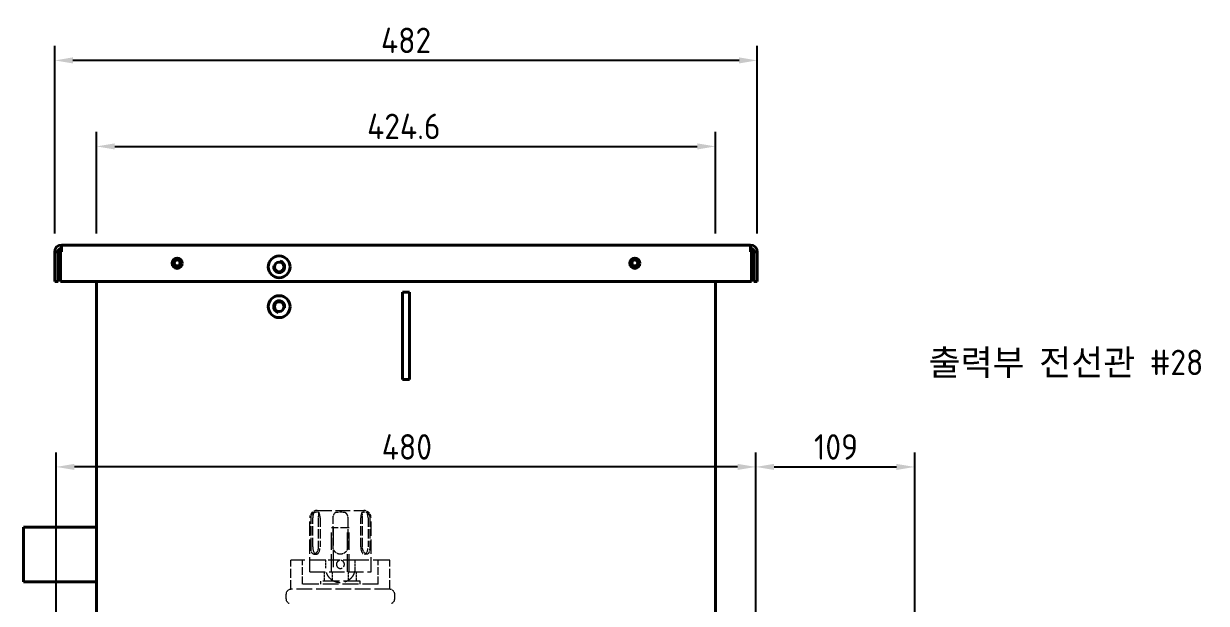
# Model space of a CAD drawing. Header units: millimetres. Extents: x 0 to 4205, y 0 to 2970.
# Drawn here: x 1505 to 2317, y 1506 to 1904 of the extents above; entities that cross this region are included whole.
import ezdxf

# ---------------------------------------------------------------- set-up
doc = ezdxf.new("R2010")
doc.units = ezdxf.units.MM
doc.header["$LTSCALE"] = 5
doc.linetypes.add('DASHED', pattern=[0.2067, 0.1654, -0.0413])
for name, color, linetype, lineweight in [('가려진 것(ISO)', 2, 'DASHED', 18), ('가시적인 것(ISO)', 3, 'Continuous', 40), ('가시적인 좁은 것(ISO)', 3, 'Continuous', 35), ('기호(ISO)', 5, 'Continuous', 25), ('치수(ISO)', 2, 'Continuous', 25)]:
    doc.layers.add(name, color=color, linetype=linetype, lineweight=lineweight)
doc.styles.add('치수 텍스트_PSTEK_POSCO', font='isocp.shx')
doc.dimstyles.new('치수_PSTEK_POSCO', dxfattribs={"dimscale": 5, "dimtxt": 3.5, "dimasz": 2.5, "dimexe": 2, "dimexo": 2.5, "dimgap": 1, "dimtad": 1, "dimrnd": 1e-08, "dimdsep": 46, "dimtxsty": '치수 텍스트_PSTEK_POSCO', "dimcen": 0.09, "dimdle": 10, "dimclrd": 7, "dimclre": 7, "dimclrt": 2, "dimadec": 1, "dimazin": 2, "dimtfac": 1, "dimtmove": 0, "dimatfit": 3, "dimfxl": 0, "dimtolj": 1, "dimlwd": -1, "dimlwe": -1, "dimarcsym": 0})
doc.dimstyles.new('치수_PSTEK_POSCO$7', dxfattribs={"dimscale": 5, "dimtxt": 3.5, "dimasz": 2.5, "dimexe": 2, "dimexo": 2.5, "dimgap": 1, "dimtad": 1, "dimrnd": 1e-08, "dimdsep": 46, "dimtxsty": '치수 텍스트_PSTEK_POSCO', "dimcen": 0.09, "dimdle": 10, "dimclrd": 7, "dimclre": 7, "dimclrt": 2, "dimadec": 1, "dimazin": 2, "dimtfac": 1, "dimtmove": 0, "dimatfit": 3, "dimfxl": 0, "dimtolj": 1, "dimlwd": -1, "dimlwe": -1, "dimarcsym": 0})

# ---------------------------------------------------------------- blocks, each defined once
blk = doc.blocks.new('*D31')
at = {"layer": 'Defpoints', "color": 0, "transparency": 16777216}
for p in [(1527.64, 1599.76), (1527.64, 1449.76), (2007.64, 1449.76)]:
    blk.add_point(p, dxfattribs=at)
at = {"layer": '치수(ISO)', "color": 7, "transparency": 16777216}
for p, q in [((1527.64, 1462.26), (1527.64, 1609.76)), ((2007.64, 1462.26), (2007.64, 1609.76)), ((1995.14, 1599.76), (1540.14, 1599.76))]:
    blk.add_line(p, q, dxfattribs=at)
for points in [[(1540.14, 1601.85), (1540.14, 1597.68), (1527.64, 1599.76)], [(1995.14, 1601.85), (1995.14, 1597.68), (2007.64, 1599.76)]]:
    blk.add_solid(points, dxfattribs=at)
at = {"layer": '치수(ISO)', "color": 2, "transparency": 16777216, "insert": (1751.01, 1613.51), "char_height": 17.5, "attachment_point": 4, "style": '치수 텍스트_PSTEK_POSCO'}
blk.add_mtext('\\A1;480', dxfattribs=at)
blk = doc.blocks.new('*D32')
at = {"layer": 'Defpoints', "color": 0, "transparency": 16777216}
for p in [(2116.64, 1599.76), (2007.64, 1449.76), (2116.64, 1368.26)]:
    blk.add_point(p, dxfattribs=at)
at = {"layer": '치수(ISO)', "color": 7, "transparency": 16777216}
for p, q in [((2007.64, 1462.26), (2007.64, 1609.76)), ((2116.64, 1380.76), (2116.64, 1609.76)), ((2020.14, 1599.76), (2104.14, 1599.76))]:
    blk.add_line(p, q, dxfattribs=at)
for points in [[(2020.14, 1601.85), (2020.14, 1597.68), (2007.64, 1599.76)], [(2104.14, 1601.85), (2104.14, 1597.68), (2116.64, 1599.76)]]:
    blk.add_solid(points, dxfattribs=at)
at = {"layer": '치수(ISO)', "color": 2, "transparency": 16777216, "insert": (2047.52, 1613.51), "char_height": 17.5, "attachment_point": 4, "style": '치수 텍스트_PSTEK_POSCO'}
blk.add_mtext('\\A1;109', dxfattribs=at)
blk = doc.blocks.new('*D45')
at = {"layer": 'Defpoints', "color": 0, "transparency": 16777216}
for p in [(1979.94, 1819.74), (1555.34, 1747.46), (1979.94, 1747.46)]:
    blk.add_point(p, dxfattribs=at)
at = {"layer": '치수(ISO)', "color": 7, "transparency": 16777216}
for p, q in [((1555.34, 1759.96), (1555.34, 1829.74)), ((1979.94, 1759.96), (1979.94, 1829.74)), ((1567.84, 1819.74), (1967.44, 1819.74))]:
    blk.add_line(p, q, dxfattribs=at)
for points in [[(1567.84, 1821.82), (1567.84, 1817.65), (1555.34, 1819.74)], [(1967.44, 1821.82), (1967.44, 1817.65), (1979.94, 1819.74)]]:
    blk.add_solid(points, dxfattribs=at)
at = {"layer": '치수(ISO)', "color": 2, "transparency": 16777216, "insert": (1740.96, 1833.49), "char_height": 17.5, "attachment_point": 4, "style": '치수 텍스트_PSTEK_POSCO'}
blk.add_mtext('\\A1;424.6', dxfattribs=at)
blk = doc.blocks.new('*D46')
at = {"layer": 'Defpoints', "color": 0, "transparency": 16777216}
for p in [(1526.64, 1878.77), (1526.64, 1747.46), (2008.64, 1747.46)]:
    blk.add_point(p, dxfattribs=at)
at = {"layer": '치수(ISO)', "color": 7, "transparency": 16777216}
for p, q in [((1526.64, 1759.96), (1526.64, 1888.77)), ((2008.64, 1759.96), (2008.64, 1888.77)), ((1996.14, 1878.77), (1539.14, 1878.77))]:
    blk.add_line(p, q, dxfattribs=at)
for points in [[(1539.14, 1880.86), (1539.14, 1876.69), (1526.64, 1878.77)], [(1996.14, 1880.86), (1996.14, 1876.69), (2008.64, 1878.77)]]:
    blk.add_solid(points, dxfattribs=at)
at = {"layer": '치수(ISO)', "color": 2, "transparency": 16777216, "insert": (1750.49, 1892.53), "char_height": 17.5, "attachment_point": 4, "style": '치수 텍스트_PSTEK_POSCO'}
blk.add_mtext('\\A1;482', dxfattribs=at)

msp = doc.modelspace()

# ---------------------------------------------------------------- linework, layer by layer
at = {"layer": '가려진 것(ISO)', "ltscale": 12.159042}
msp.add_line((1706.645, 1569.862), (1738.645, 1569.862), dxfattribs=at)
at = {"layer": '가려진 것(ISO)', "ltscale": 11.933559}
for p, q in [((1701.645, 1527.862), (1701.645, 1564.862)), ((1743.645, 1527.862), (1743.645, 1564.862))]:
    msp.add_line(p, q, dxfattribs=at)
at = {"layer": '가려진 것(ISO)', "ltscale": 7.618686}
for p, q in [((1702.481, 1544.862), (1702.481, 1564.862)), ((1703.69, 1544.862), (1703.69, 1564.862)), ((1707.481, 1564.862), (1707.481, 1544.862)), ((1708.69, 1564.862), (1708.69, 1544.862)), ((1717.645, 1544.862), (1717.645, 1564.862)), ((1727.645, 1564.862), (1727.645, 1544.862)), ((1736.599, 1544.862), (1736.599, 1564.862)), ((1737.808, 1544.862), (1737.808, 1564.862)), ((1741.599, 1564.862), (1741.599, 1544.862)), ((1742.808, 1564.862), (1742.808, 1544.862)), ((1688.645, 1515.762), (1688.645, 1535.762)), ((1756.645, 1515.762), (1756.645, 1535.762))]:
    msp.add_line(p, q, dxfattribs=at)
at = {"layer": '가려진 것(ISO)', "ltscale": 7.180437}
msp.add_line((1728.645, 1557.862), (1716.645, 1557.862), dxfattribs=at)
at = {"layer": '가려진 것(ISO)', "ltscale": 14.513788}
for p, q in [((1716.645, 1527.862), (1716.645, 1557.862)), ((1717.695, 1557.862), (1717.695, 1527.862)), ((1727.595, 1527.862), (1727.595, 1557.862)), ((1728.645, 1527.862), (1728.645, 1557.862))]:
    msp.add_line(p, q, dxfattribs=at)
at = {"layer": '가려진 것(ISO)', "ltscale": 13.951614}
for p, q in [((1712.645, 1535.762), (1688.645, 1535.762)), ((1756.645, 1535.762), (1732.645, 1535.762))]:
    msp.add_line(p, q, dxfattribs=at)
at = {"layer": '가려진 것(ISO)', "ltscale": 6.285399}
for p, q in [((1696.645, 1519.262), (1696.645, 1535.762)), ((1748.645, 1519.262), (1748.645, 1535.762))]:
    msp.add_line(p, q, dxfattribs=at)
at = {"layer": '가려진 것(ISO)', "ltscale": 0.761779}
for p, q in [((1704.458, 1539.862), (1706.19, 1539.862)), ((1740.831, 1539.862), (1739.099, 1539.862)), ((1709.145, 1519.262), (1709.145, 1521.262)), ((1736.145, 1519.262), (1736.145, 1521.262))]:
    msp.add_line(p, q, dxfattribs=at)
at = {"layer": '가려진 것(ISO)', "ltscale": 9.931852}
msp.add_line((1732.645, 1535.762), (1712.645, 1535.762), dxfattribs=at)
at = {"layer": '가려진 것(ISO)', "ltscale": 2.095066}
for p, q in [((1712.645, 1530.262), (1712.645, 1535.762)), ((1732.645, 1535.762), (1732.645, 1530.262))]:
    msp.add_line(p, q, dxfattribs=at)
at = {"layer": '가려진 것(ISO)', "ltscale": 12.766994}
msp.add_line((1701.645, 1527.862), (1743.645, 1527.862), dxfattribs=at)
at = {"layer": '가려진 것(ISO)', "ltscale": 2.5141}
for p, q in [((1711.675, 1521.262), (1711.675, 1527.862)), ((1717.16, 1521.262), (1717.16, 1527.862)), ((1728.129, 1521.262), (1728.129, 1527.862)), ((1733.614, 1521.262), (1733.614, 1527.862))]:
    msp.add_line(p, q, dxfattribs=at)
at = {"layer": '가려진 것(ISO)', "ltscale": 13.172297}
msp.add_line((1748.645, 1519.262), (1696.645, 1519.262), dxfattribs=at)
at = {"layer": '가려진 것(ISO)', "ltscale": 13.678923}
msp.add_line((1736.145, 1521.262), (1709.145, 1521.262), dxfattribs=at)
at = {"layer": '가려진 것(ISO)', "ltscale": 1.265843}
for p, q in [((1685.395, 1509.189), (1685.395, 1512.512)), ((1759.895, 1509.189), (1759.895, 1512.512))]:
    msp.add_line(p, q, dxfattribs=at)
at = {"layer": '가려진 것(ISO)', "ltscale": 12.918983}
msp.add_line((1756.645, 1515.762), (1688.645, 1515.762), dxfattribs=at)
at = {"layer": '가려진 것(ISO)', "ltscale": 2.991791}
for centre, start, end in [((1706.645, 1564.862), 90, 180), ((1738.645, 1564.862), 0, 90)]:
    msp.add_arc(centre, 5, start, end, dxfattribs=at)
at = {"layer": '가려진 것(ISO)', "ltscale": 1.944629}
for centre, start, end in [((1688.645, 1512.512), 90, 180), ((1756.645, 1512.512), 0, 90)]:
    msp.add_arc(centre, 3.25, start, end, dxfattribs=at)
at = {"layer": '가려진 것(ISO)', "ltscale": 1.512355}
for centre, start, end in [((1688.645, 1509.189), 180, 249.99481), ((1756.645, 1509.189), 290.00519, 0)]:
    msp.add_arc(centre, 3.25, start, end, dxfattribs=at)
at = {"layer": '가려진 것(ISO)', "ltscale": 1.628336}
for centre, major_axis, start_param, end_param in [((1706.19, 1564.862), (0, 5), 0.7158381, 1.5707963), ((1706.19, 1564.862), (0, -5), 1.5707963, 2.4257546), ((1739.099, 1564.862), (0, 5), 0.7158381, 1.5707963), ((1739.099, 1564.862), (0, -5), 1.5707963, 2.4257546)]:
    msp.add_ellipse(centre, major_axis=major_axis, ratio=0.5, start_param=start_param, end_param=end_param, dxfattribs=at)
at = {"layer": '가려진 것(ISO)', "ltscale": 5.983681}
for centre in [(1706.19, 1544.862), (1739.099, 1544.862)]:
    msp.add_ellipse(centre, major_axis=(0, -5), ratio=0.5, start_param=4.712389, end_param=7.8539816, dxfattribs=at)
at = {"layer": '가려진 것(ISO)', "ltscale": 1.736699}
for points, knots in [([(1702.481, 1564.862), (1702.481, 1565.376), (1702.575, 1565.881), (1702.942, 1566.868), (1703.221, 1567.331), (1703.855, 1568.08), (1704.188, 1568.379), (1704.55, 1568.635)], [-0.92841808, -0.92841808, -0.92841808, -0.92841808, -0.77273813, -0.77273813, -0.60683691, -0.60683691, -0.46743248, -0.46743248, -0.46743248, -0.46743248]), ([(1707.831, 1568.635), (1707.763, 1568.379), (1707.705, 1568.08), (1707.597, 1567.331), (1707.553, 1566.868), (1707.495, 1565.881), (1707.481, 1565.376), (1707.481, 1564.862)], [-0.45683198, -0.45683198, -0.45683198, -0.45683198, -0.31868363, -0.31868363, -0.15427722, -0.15427722, 0, 0, 0, 0]), ([(1737.808, 1564.862), (1737.808, 1565.374), (1737.794, 1565.877), (1737.738, 1566.854), (1737.694, 1567.31), (1737.587, 1568.065), (1737.528, 1568.372), (1737.459, 1568.635)], [-0.92835284, -0.92835284, -0.92835284, -0.92835284, -0.77331511, -0.77331511, -0.61022829, -0.61022829, -0.46738376, -0.46738376, -0.46738376, -0.46738376]), ([(1740.74, 1568.635), (1741.111, 1568.372), (1741.45, 1568.065), (1742.081, 1567.31), (1742.354, 1566.854), (1742.716, 1565.877), (1742.808, 1565.374), (1742.808, 1564.862)], [-0.4568151, -0.4568151, -0.4568151, -0.4568151, -0.3152578, -0.3152578, -0.15364062, -0.15364062, 0, 0, 0, 0])]:
    msp.add_open_spline(points, degree=3, knots=knots, dxfattribs=at)
at = {"layer": '가려진 것(ISO)', "ltscale": 2.508014}
for points in [[(1704.55, 1568.635), (1705.106, 1568.799), (1705.672, 1568.862), (1706.708, 1568.862), (1707.274, 1568.799), (1707.831, 1568.635)], [(1719.363, 1568.635), (1720.476, 1568.799), (1721.609, 1568.862), (1723.68, 1568.862), (1724.813, 1568.799), (1725.926, 1568.635)], [(1737.459, 1568.635), (1738.015, 1568.799), (1738.581, 1568.862), (1739.617, 1568.862), (1740.183, 1568.799), (1740.74, 1568.635)]]:
    msp.add_open_spline(points, degree=3, knots=[1.69986402, 1.69986402, 1.69986402, 1.69986402, 2.01051407, 2.01051407, 2.32116412, 2.32116412, 2.32116412, 2.32116412], dxfattribs=at)
at = {"layer": '가려진 것(ISO)', "ltscale": 1.7367}
msp.add_open_spline([(1717.645, 1564.862), (1717.645, 1565.277), (1717.696, 1565.687), (1717.896, 1566.481), (1718.043, 1566.856), (1718.529, 1567.773), (1718.923, 1568.251), (1719.363, 1568.635)], degree=3, knots=[-0.45885817, -0.45885817, -0.45885817, -0.45885817, -0.33374093, -0.33374093, -0.20761102, -0.20761102, 0, 0, 0, 0], dxfattribs=at)
at = {"layer": '가려진 것(ISO)', "ltscale": 1.736698}
msp.add_open_spline([(1725.926, 1568.635), (1726.251, 1568.352), (1726.552, 1568.016), (1727.061, 1567.25), (1727.268, 1566.826), (1727.565, 1565.885), (1727.645, 1565.378), (1727.645, 1564.862)], degree=3, knots=[-0.45674083, -0.45674083, -0.45674083, -0.45674083, -0.30395184, -0.30395184, -0.15491254, -0.15491254, 0, 0, 0, 0], dxfattribs=at)
at = {"layer": '가려진 것(ISO)', "ltscale": 3.002224}
for points, knots in [([(1704.458, 1539.862), (1704.143, 1539.862), (1703.835, 1539.989), (1703.317, 1540.5), (1703.106, 1540.884), (1702.794, 1541.769), (1702.672, 1542.33), (1702.516, 1543.561), (1702.481, 1544.232), (1702.481, 1544.862)], [-0.75651169, -0.75651169, -0.75651169, -0.75651169, -0.56739458, -0.56739458, -0.37827748, -0.37827748, -0.18913874, -0.18913874, 0, 0, 0, 0]), ([(1707.481, 1544.862), (1707.481, 1544.232), (1707.39, 1543.561), (1707.035, 1542.33), (1706.772, 1541.769), (1706.199, 1540.884), (1705.849, 1540.5), (1705.136, 1539.989), (1704.773, 1539.862), (1704.458, 1539.862)], [-1.51302338, -1.51302338, -1.51302338, -1.51302338, -1.32388464, -1.32388464, -1.1347459, -1.1347459, -0.94562879, -0.94562879, -0.75651169, -0.75651169, -0.75651169, -0.75651169]), ([(1722.645, 1539.862), (1722.014, 1539.862), (1721.343, 1539.989), (1720.112, 1540.5), (1719.552, 1540.884), (1718.667, 1541.769), (1718.282, 1542.33), (1717.771, 1543.561), (1717.645, 1544.232), (1717.645, 1544.862)], [-0.75651169, -0.75651169, -0.75651169, -0.75651169, -0.56739458, -0.56739458, -0.37827748, -0.37827748, -0.18913874, -0.18913874, 0, 0, 0, 0]), ([(1727.645, 1544.862), (1727.645, 1544.232), (1727.518, 1543.561), (1727.007, 1542.33), (1726.623, 1541.769), (1725.738, 1540.884), (1725.177, 1540.5), (1723.946, 1539.989), (1723.275, 1539.862), (1722.645, 1539.862)], [-1.51302338, -1.51302338, -1.51302338, -1.51302338, -1.32388464, -1.32388464, -1.1347459, -1.1347459, -0.94562879, -0.94562879, -0.75651169, -0.75651169, -0.75651169, -0.75651169]), ([(1740.831, 1539.862), (1740.516, 1539.862), (1740.154, 1539.989), (1739.44, 1540.5), (1739.091, 1540.884), (1738.517, 1541.769), (1738.255, 1542.33), (1737.899, 1543.561), (1737.808, 1544.232), (1737.808, 1544.862)], [-0.75651169, -0.75651169, -0.75651169, -0.75651169, -0.56739458, -0.56739458, -0.37827748, -0.37827748, -0.18913874, -0.18913874, 0, 0, 0, 0]), ([(1742.808, 1544.862), (1742.808, 1544.232), (1742.773, 1543.561), (1742.617, 1542.33), (1742.495, 1541.769), (1742.184, 1540.884), (1741.973, 1540.5), (1741.455, 1539.989), (1741.146, 1539.862), (1740.831, 1539.862)], [-1.51302338, -1.51302338, -1.51302338, -1.51302338, -1.32388464, -1.32388464, -1.1347459, -1.1347459, -0.94562879, -0.94562879, -0.75651169, -0.75651169, -0.75651169, -0.75651169])]:
    msp.add_open_spline(points, degree=3, knots=knots, dxfattribs=at)
at = {"layer": '가려진 것(ISO)', "ltscale": 6.67681}
msp.add_open_spline([(1719.895, 1532.862), (1719.895, 1533.213), (1719.966, 1533.584), (1720.248, 1534.259), (1720.459, 1534.565), (1720.941, 1535.048), (1721.247, 1535.259), (1721.923, 1535.541), (1722.294, 1535.612), (1722.995, 1535.612), (1723.366, 1535.541), (1724.042, 1535.259), (1724.348, 1535.048), (1724.831, 1534.565), (1725.041, 1534.259), (1725.323, 1533.584), (1725.395, 1533.213), (1725.395, 1532.511), (1725.323, 1532.14), (1725.041, 1531.465), (1724.831, 1531.159), (1724.348, 1530.676), (1724.042, 1530.466), (1723.366, 1530.183), (1722.995, 1530.112), (1722.294, 1530.112), (1721.923, 1530.183), (1721.247, 1530.466), (1720.941, 1530.676), (1720.459, 1531.159), (1720.248, 1531.465), (1719.966, 1532.14), (1719.895, 1532.511), (1719.895, 1532.862)], degree=3, knots=[0, 0, 0, 0, 0.1054239, 0.1054239, 0.2108478, 0.2108478, 0.3160777, 0.3160777, 0.4213076, 0.4213076, 0.5265375, 0.5265375, 0.6317673, 0.6317673, 0.7371912, 0.7371912, 0.8426152, 0.8426152, 0.9480391, 0.9480391, 1.053463, 1.053463, 1.1586929, 1.1586929, 1.2639227, 1.2639227, 1.3691526, 1.3691526, 1.4743825, 1.4743825, 1.5798064, 1.5798064, 1.6852303, 1.6852303, 1.6852303, 1.6852303], dxfattribs=at)
at = {"layer": '가려진 것(ISO)', "ltscale": 15.282051}
msp.add_open_spline([(1732.645, 1530.262), (1732.645, 1528.998), (1732.391, 1527.656), (1731.368, 1525.194), (1730.599, 1524.075), (1728.832, 1522.307), (1727.713, 1521.539), (1725.251, 1520.516), (1723.908, 1520.262), (1721.381, 1520.262), (1720.038, 1520.516), (1717.577, 1521.539), (1716.457, 1522.307), (1714.69, 1524.075), (1713.922, 1525.194), (1712.899, 1527.656), (1712.645, 1528.998), (1712.645, 1530.262)], degree=3, knots=[0, 0, 0, 0, 0.3791699, 0.3791699, 0.7583399, 0.7583399, 1.1374058, 1.1374058, 1.5164718, 1.5164718, 1.8955377, 1.8955377, 2.2746037, 2.2746037, 2.6537736, 2.6537736, 3.0329435, 3.0329435, 3.0329435, 3.0329435], dxfattribs=at)
at = {"layer": '가시적인 것(ISO)'}
for p, q in [((1528.945, 1747.462), (1526.645, 1747.462)), ((1526.645, 1747.462), (1526.645, 1727.062)), ((1528.945, 1747.462), (1528.945, 1727.062)), ((1530.571, 1727.062), (1530.571, 1747.462)), ((1530.571, 1747.462), (1531.245, 1747.462)), ((1530.645, 1749.762), (1530.645, 1747.462)), ((1531.245, 1749.762), (1530.645, 1749.762)), ((1531.245, 1752.062), (1531.245, 1747.462)), ((1531.245, 1752.062), (2004.045, 1752.062)), ((2004.045, 1747.462), (2004.045, 1752.062)), ((2004.645, 1749.762), (2004.045, 1749.762)), ((2004.045, 1747.462), (2004.718, 1747.462)), ((2004.645, 1749.762), (2004.645, 1747.462)), ((2004.718, 1747.462), (2004.718, 1727.062)), ((2006.345, 1747.462), (2006.345, 1727.062)), ((2006.345, 1747.462), (2008.645, 1747.462)), ((2008.645, 1727.062), (2008.645, 1747.462)), ((1528.945, 1727.062), (1526.645, 1727.062)), ((2004.718, 1727.062), (1530.571, 1727.062)), ((1555.345, 1452.062), (1555.345, 1727.062)), ((1979.945, 1452.062), (1979.945, 1727.062)), ((2006.345, 1727.062), (2008.645, 1727.062)), ((1765.145, 1719.762), (1770.145, 1719.762)), ((1765.145, 1719.762), (1765.145, 1709.762)), ((1770.145, 1709.762), (1770.145, 1719.762)), ((1765.145, 1669.762), (1765.145, 1709.762)), ((1770.145, 1709.762), (1770.145, 1669.762)), ((1765.145, 1669.762), (1765.145, 1659.762)), ((1770.145, 1659.762), (1770.145, 1669.762)), ((1765.145, 1659.762), (1770.145, 1659.762)), ((1505.345, 1558.512), (1505.345, 1521.012)), ((1555.345, 1558.512), (1505.345, 1558.512)), ((1555.345, 1521.012), (1505.345, 1521.012))]:
    msp.add_line(p, q, dxfattribs=at)
for centre, radius in [((1680.645, 1737.062), 7.5), ((1610.645, 1739.562), 3.5), ((1610.645, 1739.762), 2.067), ((1680.645, 1737.062), 3.323), ((1924.645, 1739.562), 3.5), ((1924.645, 1739.762), 2.067), ((1680.645, 1709.762), 7.5), ((1680.645, 1709.762), 3.324)]:
    msp.add_circle(centre, radius, dxfattribs=at)
for centre, radius, start, end in [((1531.245, 1747.462), 4.6, 90, 180), ((1531.245, 1747.462), 2.3, 105.121665, 180), ((2004.045, 1747.462), 4.6, 0, 90), ((2004.045, 1747.462), 2.3, 0, 74.878335)]:
    msp.add_arc(centre, radius, start, end, dxfattribs=at)
at = {"layer": '가시적인 좁은 것(ISO)'}
for centre, radius, start, end in [((1610.645, 1739.762), 2.5, 280, 190), ((1680.645, 1737.062), 4, 170, 80), ((1924.645, 1739.762), 2.5, 280, 190), ((1680.645, 1709.762), 4, 350, 260)]:
    msp.add_arc(centre, radius, start, end, dxfattribs=at)

# ---------------------------------------------------------------- texts
at = {"layer": '기호(ISO)', "color": 2, "insert": (2126.154, 1670.563), "char_height": 17.5, "width": 222.36888, "attachment_point": 4, "style": '치수 텍스트_PSTEK_POSCO'}
msp.add_mtext('{\\fISOCP|b0|i0;\\H17.5000;출력부 전선관 #28}', dxfattribs=at)

# ---------------------------------------------------------------- dimensions: what is measured, and where the dimension line sits
at = {"layer": '치수(ISO)', "color": 7}
for base, p1, p2, picture, middle in [((1526.645, 1878.774), (2008.645, 1747.462), (1526.645, 1747.462), '*D46', (1767.645, 1878.774)), ((1979.945, 1819.737), (1555.345, 1747.462), (1979.945, 1747.462), '*D45', (1767.645, 1819.737))]:
    dim = msp.add_linear_dim(base=base, p1=p1, p2=p2, dimstyle='치수_PSTEK_POSCO', override={"dimdec": 2, "dimtp": 0, "dimtm": 0, "dimtdec": 2, "dimtofl": 0, "dimatfit": 1}, dxfattribs=at)
    dim.commit()
    dim.dimension.update_dxf_attribs({"geometry": picture, "text_midpoint": middle, "dimtype": 160})
for base, p2, picture, middle in [((1527.645, 1599.762), (1527.645, 1449.762), '*D31', (1767.645, 1599.762)), ((2116.645, 1599.762), (2116.645, 1368.262), '*D32', (2062.145, 1599.762))]:
    dim = msp.add_linear_dim(base=base, p1=(2007.645, 1449.762), p2=p2, angle=180, dimstyle='치수_PSTEK_POSCO', override={"dimdec": 2, "dimtp": 0, "dimtm": 0, "dimtdec": 2, "dimtofl": 0, "dimatfit": 1}, dxfattribs=at)
    dim.commit()
    dim.dimension.update_dxf_attribs({"geometry": picture, "text_midpoint": middle, "dimtype": 160})

# ---------------------------------------------------------------- leaders
at = {"layer": '기호(ISO)', "color": 7, "annotation_type": 0, "has_hookline": 1, "hookline_direction": 1, "text_width": 198.589}
msp.add_leader([(2408.19, 1558.512), (2366.023, 1670.563), (2353.523, 1670.563)], dimstyle='치수_PSTEK_POSCO$7', override={"dimtad": 0}, dxfattribs=at)

doc.saveas('drawing.dxf')
